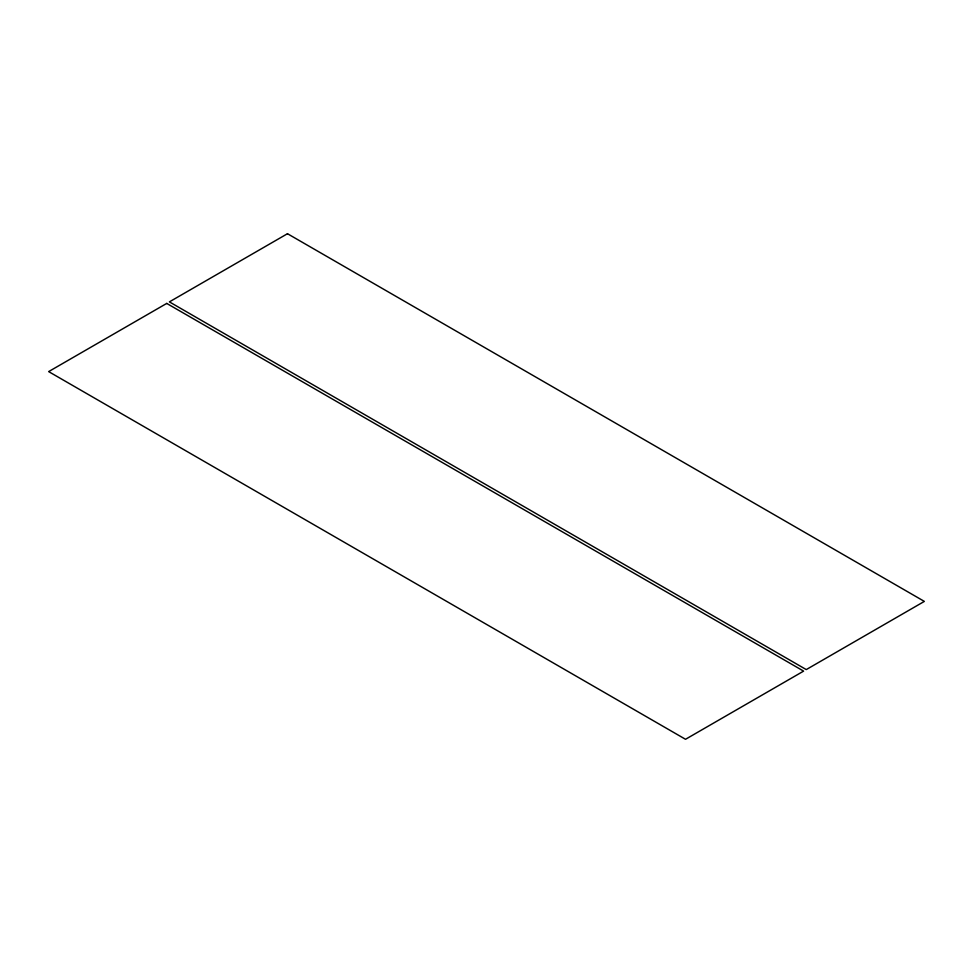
<?xml version="1.0" encoding="UTF-8"?>
<svg xmlns="http://www.w3.org/2000/svg" width="973" height="973" viewBox="0 0 973 973"><rect width="100%" height="100%" fill="white"/><g stroke="black" fill="none" stroke-linecap="round" stroke-linejoin="round"><path stroke-width="1.46" d="M166.736 303.418L48.65 371.601L685.527 739.285L803.613 671.115L166.736 303.418M287.473 233.715L169.387 301.885L806.264 669.582L924.35 601.399L287.473 233.715"/></g></svg>
